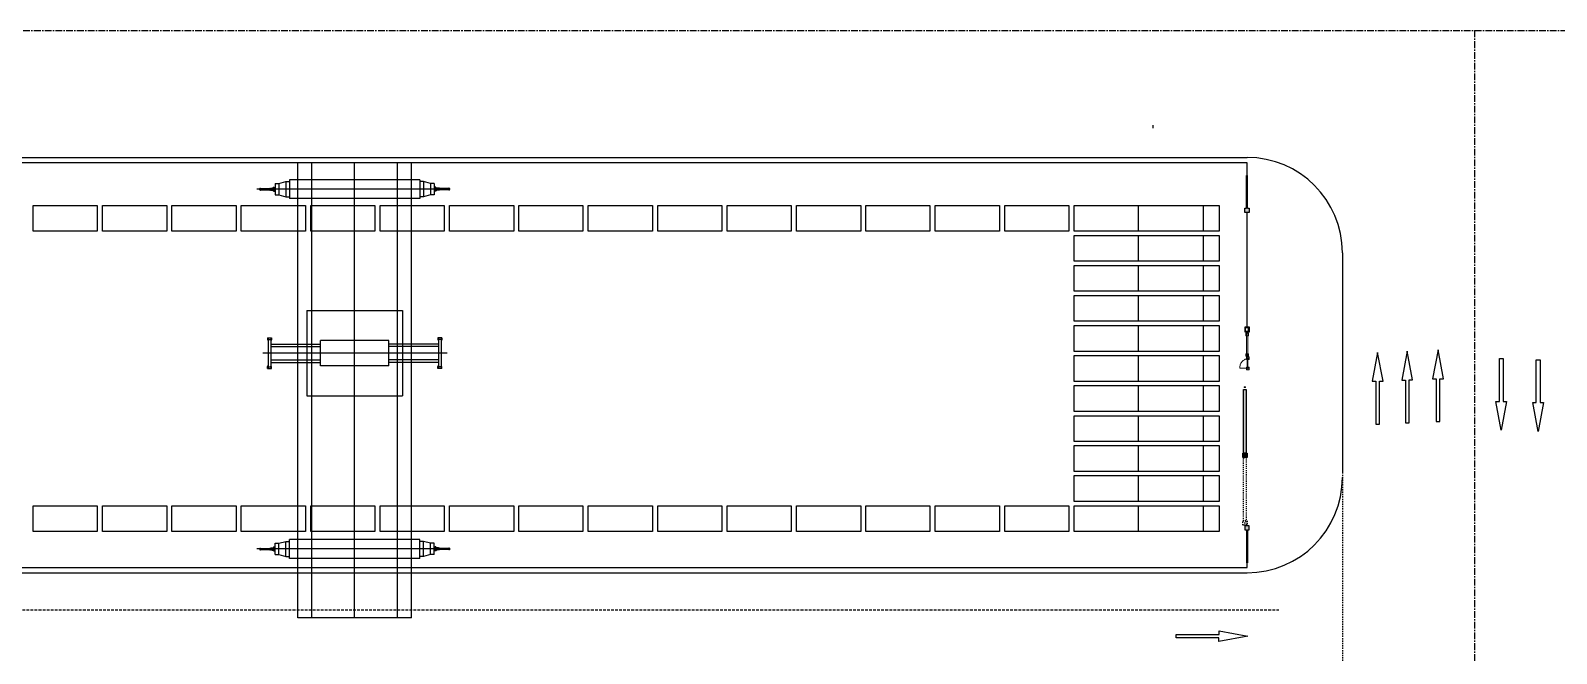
# Model space of a CAD drawing. Header units: millimetres. Extents: x -582 to 479, y -622 to 401.
# Drawn here: x -330.9 to -186.7, y 172.2 to 231.1 of the extents above; entities that cross this region are included whole.
import ezdxf

# ---------------------------------------------------------------- set-up
doc = ezdxf.new("R2010")
doc.units = ezdxf.units.MM
for name, pattern in [('CENTER', [50.8, 31.75, -6.35, 6.35, -6.35]), ('CONTINOUS', [0]), ('DASH', [0.35, 0.25, -0.1]), ('DASHED', [19.05, 12.7, -6.35]), ('HIDDEN2', [0.1875, 0.125, -0.0625])]:
    doc.linetypes.add(name, pattern=pattern)
for name, color, linetype in [('0001-佛渡-工艺-方案一-围网(内集卡一侧新增）', 40, 'Continuous'), ('0001-佛渡-工艺-方案一-设备', 40, 'Continuous'), ('0001-佛渡-平面-方案一 临时横二路', 6, 'Continuous'), ('0001-佛渡-平面-方案一道路中心线', 11, 'Continuous'), ('0001-佛渡-平面-方案一道路边界', 7, 'Continuous'), ('ECT', 1, 'Continuous'), ('ICT', 3, 'Continuous'), ('SLOT', 115, 'Continuous'), ('TX-箱区维修及人行门禁', 5, 'Continuous'), ('TX-道闸', 1, 'Continuous'), ('构造线', 131, 'Continuous')]:
    doc.layers.add(name, color=color, linetype=linetype)
doc.linetypes.add('FENCELINE2', pattern='A,0.25,-0.1,[132,ltypeshp.shx,S=0.1,R=0,X=-0.1,Y=0],-0.1,1', length=1.45)

# ---------------------------------------------------------------- blocks, each defined once
blk = doc.blocks.new('YC0')
at = {"color": 0, "extrusion": (0.019869, 1.67321e-06, 0.999803)}
for p, q in [((-509.5, -81.82, 0.11), (-509.5, -38.82, 0.11)), ((-498.76, -38.82, -0.11), (-509.5, -38.82, 0.11)), ((-508.19, -81.82, 0.08), (-508.19, -38.82, 0.08)), ((-504.13, -81.82, 0), (-504.13, -38.82, 0)), ((-500.07, -81.82, -0.08), (-500.07, -38.82, -0.08)), ((-498.76, -81.82, -0.11), (-498.76, -38.82, -0.11)), ((-495.11, -41.32, -0.18), (-513.38, -41.32, 0.18)), ((-513.13, -41.32, 0.18), (-513.06, -41.32, 0.18)), ((-513.08, -41.24, 0.18), (-513.07, -41.23, 0.18)), ((-513.08, -41.39, 0.18), (-513.08, -41.24, 0.18)), ((-513.08, -41.39, 0.18), (-513.07, -41.4, 0.18)), ((-513.07, -41.23, 0.18), (-513.04, -41.23, 0.18)), ((-513.07, -41.4, 0.18), (-513.07, -41.23, 0.18)), ((-513.07, -41.4, 0.18), (-513.04, -41.4, 0.18)), ((-513.04, -41.4, 0.18), (-513.04, -41.23, 0.18)), ((-513.04, -41.26, 0.18), (-512.06, -41.26, 0.16)), ((-513.04, -41.38, 0.18), (-512.06, -41.38, 0.16)), ((-512.14, -41.23, 0.16), (-512.1, -41.23, 0.16)), ((-512.14, -41.24, 0.16), (-512.14, -41.23, 0.16)), ((-512.14, -41.4, 0.16), (-512.14, -41.23, 0.16)), ((-512.14, -41.39, 0.16), (-512.14, -41.24, 0.16)), ((-512.14, -41.39, 0.16), (-512.14, -41.4, 0.16)), ((-512.14, -41.4, 0.16), (-512.1, -41.4, 0.16)), ((-512.1, -41.4, 0.16), (-512.1, -41.23, 0.16)), ((-512.06, -41.41, 0.16), (-512.06, -41.22, 0.16)), ((-511.92, -41.21, 0.15), (-511.81, -41.2, 0.15)), ((-511.92, -41.42, 0.15), (-511.92, -41.21, 0.15)), ((-511.92, -41.42, 0.15), (-511.81, -41.44, 0.15)), ((-511.84, -41.19, 0.15), (-511.76, -41.19, 0.15)), ((-511.84, -41.44, 0.15), (-511.76, -41.44, 0.15)), ((-511.83, -41.17, 0.15), (-511.83, -41.21, 0.15)), ((-511.81, -41.17, 0.15), (-511.83, -41.17, 0.15)), ((-511.81, -41.18, 0.15), (-511.83, -41.18, 0.15)), ((-511.81, -41.2, 0.15), (-511.83, -41.2, 0.15)), ((-511.81, -41.22, 0.15), (-511.83, -41.22, 0.15)), ((-511.81, -41.42, 0.15), (-511.83, -41.42, 0.15)), ((-511.83, -41.46, 0.15), (-511.83, -41.42, 0.15)), ((-511.81, -41.43, 0.15), (-511.83, -41.43, 0.15)), ((-511.83, -41.44, 0.15), (-511.75, -41.44, 0.15)), ((-511.81, -41.45, 0.15), (-511.83, -41.45, 0.15)), ((-511.81, -41.47, 0.15), (-511.83, -41.47, 0.15)), ((-511.81, -41.16, 0.15), (-511.81, -41.32, 0.15)), ((-511.81, -41.16, 0.15), (-511.79, -41.16, 0.15)), ((-511.81, -41.17, 0.15), (-511.81, -41.17, 0.15)), ((-511.81, -41.17, 0.15), (-511.81, -41.22, 0.15)), ((-511.81, -41.17, 0.15), (-511.81, -41.21, 0.15)), ((-511.81, -41.21, 0.15), (-511.81, -41.21, 0.15)), ((-511.81, -41.48, 0.15), (-511.81, -41.32, 0.15)), ((-511.81, -41.46, 0.15), (-511.81, -41.42, 0.15)), ((-511.81, -41.47, 0.15), (-511.81, -41.42, 0.15)), ((-511.81, -41.42, 0.15), (-511.81, -41.42, 0.15)), ((-511.81, -41.46, 0.15), (-511.81, -41.46, 0.15)), ((-511.81, -41.48, 0.15), (-511.79, -41.48, 0.15)), ((-511.79, -41.13, 0.15), (-511.75, -41.13, 0.15)), ((-511.79, -41.5, 0.15), (-511.79, -41.13, 0.15)), ((-511.79, -41.16, 0.15), (-511.79, -41.32, 0.15)), ((-511.79, -41.48, 0.15), (-511.79, -41.32, 0.15)), ((-511.79, -41.5, 0.15), (-511.75, -41.5, 0.15)), ((-511.75, -41.5, 0.15), (-511.75, -41.13, 0.15)), ((-511.65, -40.78, 0.15), (-511.29, -40.78, 0.14)), ((-511.65, -40.78, 0.15), (-511.65, -41.85, 0.15)), ((-511.29, -40.78, 0.14), (-510.63, -40.6, 0.13)), ((-511.29, -40.78, 0.14), (-511.29, -41.85, 0.14)), ((-510.63, -40.6, 0.13), (-510.28, -40.6, 0.12)), ((-510.63, -40.6, 0.13), (-510.63, -42.03, 0.13)), ((-497.98, -40.42, -0.12), (-510.28, -40.42, 0.12)), ((-510.28, -40.42, 0.12), (-510.28, -42.21, 0.12)), ((-497.98, -40.42, -0.12), (-497.98, -42.21, -0.12)), ((-497.63, -40.6, -0.13), (-497.98, -40.6, -0.12)), ((-496.97, -40.78, -0.14), (-497.63, -40.6, -0.13)), ((-497.63, -40.6, -0.13), (-497.63, -42.03, -0.13)), ((-496.61, -40.78, -0.15), (-496.97, -40.78, -0.14)), ((-496.97, -40.78, -0.14), (-496.97, -41.85, -0.14)), ((-496.61, -40.78, -0.15), (-496.61, -41.85, -0.15)), ((-496.47, -41.13, -0.15), (-496.51, -41.13, -0.15)), ((-496.51, -41.5, -0.15), (-496.51, -41.13, -0.15)), ((-496.43, -41.44, -0.15), (-496.51, -41.44, -0.15)), ((-496.47, -41.5, -0.15), (-496.51, -41.5, -0.15)), ((-496.42, -41.19, -0.15), (-496.5, -41.19, -0.15)), ((-496.42, -41.44, -0.15), (-496.5, -41.44, -0.15)), ((-496.47, -41.5, -0.15), (-496.47, -41.13, -0.15)), ((-496.47, -41.16, -0.15), (-496.47, -41.32, -0.15)), ((-496.45, -41.16, -0.15), (-496.47, -41.16, -0.15)), ((-496.47, -41.48, -0.15), (-496.47, -41.32, -0.15)), ((-496.45, -41.48, -0.15), (-496.47, -41.48, -0.15)), ((-496.45, -41.16, -0.15), (-496.45, -41.32, -0.15)), ((-496.45, -41.17, -0.15), (-496.45, -41.17, -0.15)), ((-496.45, -41.17, -0.15), (-496.45, -41.22, -0.15)), ((-496.45, -41.17, -0.15), (-496.43, -41.17, -0.15)), ((-496.45, -41.17, -0.15), (-496.45, -41.21, -0.15)), ((-496.45, -41.18, -0.15), (-496.43, -41.18, -0.15)), ((-496.45, -41.2, -0.15), (-496.43, -41.2, -0.15)), ((-496.34, -41.21, -0.15), (-496.45, -41.2, -0.15)), ((-496.45, -41.21, -0.15), (-496.45, -41.21, -0.15)), ((-496.45, -41.22, -0.15), (-496.43, -41.22, -0.15)), ((-496.45, -41.48, -0.15), (-496.45, -41.32, -0.15)), ((-496.45, -41.46, -0.15), (-496.45, -41.42, -0.15)), ((-496.45, -41.42, -0.15), (-496.43, -41.42, -0.15)), ((-496.45, -41.47, -0.15), (-496.45, -41.42, -0.15)), ((-496.45, -41.42, -0.15), (-496.45, -41.42, -0.15)), ((-496.34, -41.42, -0.15), (-496.45, -41.44, -0.15)), ((-496.45, -41.43, -0.15), (-496.43, -41.43, -0.15)), ((-496.45, -41.45, -0.15), (-496.43, -41.45, -0.15)), ((-496.45, -41.46, -0.15), (-496.45, -41.46, -0.15)), ((-496.45, -41.47, -0.15), (-496.43, -41.47, -0.15)), ((-496.43, -41.17, -0.15), (-496.43, -41.21, -0.15)), ((-496.43, -41.46, -0.15), (-496.43, -41.42, -0.15)), ((-496.34, -41.42, -0.15), (-496.34, -41.21, -0.15)), ((-496.2, -41.41, -0.16), (-496.2, -41.22, -0.16)), ((-495.22, -41.26, -0.18), (-496.2, -41.26, -0.16)), ((-495.22, -41.38, -0.18), (-496.2, -41.38, -0.16)), ((-496.16, -41.4, -0.16), (-496.16, -41.23, -0.16)), ((-496.12, -41.23, -0.16), (-496.16, -41.23, -0.16)), ((-496.12, -41.4, -0.16), (-496.16, -41.4, -0.16)), ((-496.12, -41.24, -0.16), (-496.12, -41.23, -0.16)), ((-496.12, -41.4, -0.16), (-496.12, -41.23, -0.16)), ((-496.12, -41.39, -0.16), (-496.12, -41.24, -0.16)), ((-496.12, -41.39, -0.16), (-496.12, -41.4, -0.16)), ((-495.22, -41.4, -0.18), (-495.22, -41.23, -0.18)), ((-495.19, -41.23, -0.18), (-495.22, -41.23, -0.18)), ((-495.19, -41.4, -0.18), (-495.22, -41.4, -0.18)), ((-495.18, -41.24, -0.18), (-495.19, -41.23, -0.18)), ((-495.19, -41.4, -0.18), (-495.19, -41.23, -0.18)), ((-495.18, -41.39, -0.18), (-495.19, -41.4, -0.18)), ((-495.18, -41.39, -0.18), (-495.18, -41.24, -0.18)), ((-511.65, -41.85, 0.15), (-511.29, -41.85, 0.14)), ((-511.29, -41.85, 0.14), (-510.63, -42.03, 0.13)), ((-510.63, -42.03, 0.13), (-510.28, -42.03, 0.12)), ((-497.98, -42.21, -0.12), (-510.28, -42.21, 0.12)), ((-497.63, -42.03, -0.13), (-497.98, -42.03, -0.12)), ((-496.97, -41.85, -0.14), (-497.63, -42.03, -0.13)), ((-496.61, -41.85, -0.15), (-496.97, -41.85, -0.14)), ((-508.65, -52.77, 0.09), (-508.65, -60.86, 0.09)), ((-508.65, -52.77, 0.09), (-499.61, -52.77, -0.09)), ((-499.61, -52.77, -0.09), (-499.61, -60.86, -0.09)), ((-512.36, -55.36, 0.16), (-512, -55.36, 0.16)), ((-512.36, -55.36, 0.16), (-512.36, -55.53, 0.16)), ((-512.36, -55.53, 0.16), (-512.31, -55.62, 0.16)), ((-512.31, -55.36, 0.16), (-512.31, -58.27, 0.16)), ((-512.31, -55.53, 0.16), (-512.05, -55.53, 0.16)), ((-512.05, -55.36, 0.16), (-512.05, -58.27, 0.16)), ((-512, -55.53, 0.16), (-512.05, -55.62, 0.16)), ((-512.05, -55.95, 0.16), (-507.35, -55.95, 0.06)), ((-512.05, -56.18, 0.16), (-507.35, -56.18, 0.06)), ((-512, -55.36, 0.16), (-512, -55.53, 0.16)), ((-507.35, -58.01, 0.06), (-507.35, -55.62, 0.06)), ((-500.91, -55.62, -0.06), (-507.35, -55.62, 0.06)), ((-500.91, -58.01, -0.06), (-500.91, -55.62, -0.06)), ((-496.21, -55.95, -0.16), (-500.91, -55.95, -0.06)), ((-496.21, -56.18, -0.16), (-500.91, -56.18, -0.06)), ((-495.9, -55.36, -0.16), (-496.26, -55.36, -0.16)), ((-496.26, -55.36, -0.16), (-496.26, -55.53, -0.16)), ((-496.26, -55.53, -0.16), (-496.21, -55.62, -0.16)), ((-496.21, -55.36, -0.16), (-496.21, -58.27, -0.16)), ((-495.95, -55.53, -0.16), (-496.21, -55.53, -0.16)), ((-495.95, -55.36, -0.16), (-495.95, -58.27, -0.16)), ((-495.9, -55.53, -0.16), (-495.95, -55.62, -0.16)), ((-495.9, -55.36, -0.16), (-495.9, -55.53, -0.16)), ((-495.39, -56.82, -0.17), (-512.8, -56.82, 0.17)), ((-512.05, -57.45, 0.16), (-507.35, -57.45, 0.06)), ((-499.18, -56.82, -0.1), (-509.08, -56.82, 0.1)), ((-496.21, -57.45, -0.16), (-500.91, -57.45, -0.06)), ((-512.36, -58.1, 0.16), (-512.31, -58.01, 0.16)), ((-512.36, -58.27, 0.16), (-512.36, -58.1, 0.16)), ((-512.36, -58.27, 0.16), (-512, -58.27, 0.16)), ((-512.31, -58.1, 0.16), (-512.05, -58.1, 0.16)), ((-512.05, -57.68, 0.16), (-507.35, -57.68, 0.06)), ((-512, -58.1, 0.16), (-512.05, -58.01, 0.16)), ((-512, -58.27, 0.16), (-512, -58.1, 0.16)), ((-500.91, -58.01, -0.06), (-507.35, -58.01, 0.06)), ((-496.21, -57.68, -0.16), (-500.91, -57.68, -0.06)), ((-496.26, -58.1, -0.16), (-496.21, -58.01, -0.16)), ((-496.26, -58.27, -0.16), (-496.26, -58.1, -0.16)), ((-495.9, -58.27, -0.16), (-496.26, -58.27, -0.16)), ((-495.95, -58.1, -0.16), (-496.21, -58.1, -0.16)), ((-495.9, -58.1, -0.16), (-495.95, -58.01, -0.16)), ((-495.9, -58.27, -0.16), (-495.9, -58.1, -0.16)), ((-508.65, -60.86, 0.09), (-499.61, -60.86, -0.09)), ((-511.65, -74.78, 0.15), (-511.29, -74.78, 0.14)), ((-511.65, -75.85, 0.15), (-511.65, -74.78, 0.15)), ((-511.29, -74.78, 0.14), (-510.63, -74.6, 0.13)), ((-511.29, -75.85, 0.14), (-511.29, -74.78, 0.14)), ((-510.63, -74.6, 0.13), (-510.28, -74.6, 0.12)), ((-510.63, -76.03, 0.13), (-510.63, -74.6, 0.13)), ((-497.98, -74.42, -0.12), (-510.28, -74.42, 0.12)), ((-510.28, -76.21, 0.12), (-510.28, -74.42, 0.12)), ((-497.98, -76.21, -0.12), (-497.98, -74.42, -0.12)), ((-497.63, -74.6, -0.13), (-497.98, -74.6, -0.12)), ((-496.97, -74.78, -0.14), (-497.63, -74.6, -0.13)), ((-497.63, -76.03, -0.13), (-497.63, -74.6, -0.13)), ((-496.61, -74.78, -0.15), (-496.97, -74.78, -0.14)), ((-496.97, -75.85, -0.14), (-496.97, -74.78, -0.14)), ((-496.61, -75.85, -0.15), (-496.61, -74.78, -0.15)), ((-495.11, -75.32, -0.18), (-513.38, -75.32, 0.18)), ((-513.13, -75.32, 0.18), (-513.06, -75.32, 0.18)), ((-513.08, -75.24, 0.18), (-513.07, -75.23, 0.18)), ((-513.08, -75.24, 0.18), (-513.08, -75.39, 0.18)), ((-513.08, -75.39, 0.18), (-513.07, -75.4, 0.18)), ((-513.07, -75.23, 0.18), (-513.04, -75.23, 0.18)), ((-513.07, -75.23, 0.18), (-513.07, -75.4, 0.18)), ((-513.07, -75.4, 0.18), (-513.04, -75.4, 0.18)), ((-513.04, -75.23, 0.18), (-513.04, -75.4, 0.18)), ((-513.04, -75.26, 0.18), (-512.06, -75.26, 0.16)), ((-513.04, -75.38, 0.18), (-512.06, -75.38, 0.16)), ((-512.14, -75.23, 0.16), (-512.1, -75.23, 0.16)), ((-512.14, -75.24, 0.16), (-512.14, -75.23, 0.16)), ((-512.14, -75.23, 0.16), (-512.14, -75.4, 0.16)), ((-512.14, -75.24, 0.16), (-512.14, -75.39, 0.16)), ((-512.14, -75.39, 0.16), (-512.14, -75.4, 0.16)), ((-512.14, -75.4, 0.16), (-512.1, -75.4, 0.16)), ((-512.1, -75.23, 0.16), (-512.1, -75.4, 0.16)), ((-512.06, -75.22, 0.16), (-512.06, -75.41, 0.16)), ((-511.92, -75.21, 0.15), (-511.81, -75.2, 0.15)), ((-511.92, -75.21, 0.15), (-511.92, -75.42, 0.15)), ((-511.92, -75.42, 0.15), (-511.81, -75.44, 0.15)), ((-511.84, -75.19, 0.15), (-511.76, -75.19, 0.15)), ((-511.84, -75.44, 0.15), (-511.76, -75.44, 0.15)), ((-511.81, -75.17, 0.15), (-511.83, -75.17, 0.15)), ((-511.83, -75.17, 0.15), (-511.83, -75.21, 0.15)), ((-511.81, -75.18, 0.15), (-511.83, -75.18, 0.15)), ((-511.83, -75.19, 0.15), (-511.75, -75.19, 0.15)), ((-511.81, -75.2, 0.15), (-511.83, -75.2, 0.15)), ((-511.81, -75.22, 0.15), (-511.83, -75.22, 0.15)), ((-511.83, -75.46, 0.15), (-511.83, -75.42, 0.15)), ((-511.81, -75.42, 0.15), (-511.83, -75.42, 0.15)), ((-511.81, -75.43, 0.15), (-511.83, -75.43, 0.15)), ((-511.81, -75.45, 0.15), (-511.83, -75.45, 0.15)), ((-511.81, -75.47, 0.15), (-511.83, -75.47, 0.15)), ((-511.81, -75.16, 0.15), (-511.79, -75.16, 0.15)), ((-511.81, -75.16, 0.15), (-511.81, -75.32, 0.15)), ((-511.81, -75.17, 0.15), (-511.81, -75.21, 0.15)), ((-511.81, -75.17, 0.15), (-511.81, -75.22, 0.15)), ((-511.81, -75.17, 0.15), (-511.81, -75.17, 0.15)), ((-511.81, -75.21, 0.15), (-511.81, -75.21, 0.15)), ((-511.81, -75.48, 0.15), (-511.81, -75.32, 0.15)), ((-511.81, -75.42, 0.15), (-511.81, -75.42, 0.15)), ((-511.81, -75.47, 0.15), (-511.81, -75.42, 0.15)), ((-511.81, -75.46, 0.15), (-511.81, -75.42, 0.15)), ((-511.81, -75.46, 0.15), (-511.81, -75.46, 0.15)), ((-511.81, -75.48, 0.15), (-511.79, -75.48, 0.15)), ((-511.79, -75.13, 0.15), (-511.75, -75.13, 0.15)), ((-511.79, -75.13, 0.15), (-511.79, -75.5, 0.15)), ((-511.79, -75.16, 0.15), (-511.79, -75.32, 0.15)), ((-511.79, -75.48, 0.15), (-511.79, -75.32, 0.15)), ((-511.79, -75.5, 0.15), (-511.75, -75.5, 0.15)), ((-511.75, -75.13, 0.15), (-511.75, -75.5, 0.15)), ((-511.65, -75.85, 0.15), (-511.29, -75.85, 0.14)), ((-511.29, -75.85, 0.14), (-510.63, -76.03, 0.13)), ((-510.63, -76.03, 0.13), (-510.28, -76.03, 0.12)), ((-497.98, -76.21, -0.12), (-510.28, -76.21, 0.12)), ((-497.63, -76.03, -0.13), (-497.98, -76.03, -0.12)), ((-496.97, -75.85, -0.14), (-497.63, -76.03, -0.13)), ((-496.61, -75.85, -0.15), (-496.97, -75.85, -0.14)), ((-496.47, -75.13, -0.15), (-496.51, -75.13, -0.15)), ((-496.51, -75.13, -0.15), (-496.51, -75.5, -0.15)), ((-496.43, -75.19, -0.15), (-496.51, -75.19, -0.15)), ((-496.47, -75.5, -0.15), (-496.51, -75.5, -0.15)), ((-496.42, -75.19, -0.15), (-496.5, -75.19, -0.15)), ((-496.42, -75.44, -0.15), (-496.5, -75.44, -0.15)), ((-496.47, -75.13, -0.15), (-496.47, -75.5, -0.15)), ((-496.45, -75.16, -0.15), (-496.47, -75.16, -0.15)), ((-496.47, -75.16, -0.15), (-496.47, -75.32, -0.15)), ((-496.47, -75.48, -0.15), (-496.47, -75.32, -0.15)), ((-496.45, -75.48, -0.15), (-496.47, -75.48, -0.15)), ((-496.45, -75.16, -0.15), (-496.45, -75.32, -0.15)), ((-496.45, -75.17, -0.15), (-496.45, -75.21, -0.15)), ((-496.45, -75.17, -0.15), (-496.43, -75.17, -0.15)), ((-496.45, -75.17, -0.15), (-496.45, -75.22, -0.15)), ((-496.45, -75.17, -0.15), (-496.45, -75.17, -0.15)), ((-496.45, -75.18, -0.15), (-496.43, -75.18, -0.15)), ((-496.45, -75.2, -0.15), (-496.43, -75.2, -0.15)), ((-496.34, -75.21, -0.15), (-496.45, -75.2, -0.15)), ((-496.45, -75.21, -0.15), (-496.45, -75.21, -0.15)), ((-496.45, -75.22, -0.15), (-496.43, -75.22, -0.15)), ((-496.45, -75.48, -0.15), (-496.45, -75.32, -0.15)), ((-496.45, -75.42, -0.15), (-496.45, -75.42, -0.15)), ((-496.45, -75.47, -0.15), (-496.45, -75.42, -0.15)), ((-496.45, -75.42, -0.15), (-496.43, -75.42, -0.15)), ((-496.45, -75.46, -0.15), (-496.45, -75.42, -0.15)), ((-496.34, -75.42, -0.15), (-496.45, -75.44, -0.15)), ((-496.45, -75.43, -0.15), (-496.43, -75.43, -0.15)), ((-496.45, -75.45, -0.15), (-496.43, -75.45, -0.15)), ((-496.45, -75.46, -0.15), (-496.45, -75.46, -0.15)), ((-496.45, -75.47, -0.15), (-496.43, -75.47, -0.15)), ((-496.43, -75.17, -0.15), (-496.43, -75.21, -0.15)), ((-496.43, -75.46, -0.15), (-496.43, -75.42, -0.15)), ((-496.34, -75.21, -0.15), (-496.34, -75.42, -0.15)), ((-496.2, -75.22, -0.16), (-496.2, -75.41, -0.16)), ((-495.22, -75.26, -0.18), (-496.2, -75.26, -0.16)), ((-495.22, -75.38, -0.18), (-496.2, -75.38, -0.16)), ((-496.16, -75.23, -0.16), (-496.16, -75.4, -0.16)), ((-496.12, -75.23, -0.16), (-496.16, -75.23, -0.16)), ((-496.12, -75.4, -0.16), (-496.16, -75.4, -0.16)), ((-496.12, -75.24, -0.16), (-496.12, -75.23, -0.16)), ((-496.12, -75.23, -0.16), (-496.12, -75.4, -0.16)), ((-496.12, -75.24, -0.16), (-496.12, -75.39, -0.16)), ((-496.12, -75.39, -0.16), (-496.12, -75.4, -0.16)), ((-495.22, -75.23, -0.18), (-495.22, -75.4, -0.18)), ((-495.19, -75.23, -0.18), (-495.22, -75.23, -0.18)), ((-495.19, -75.4, -0.18), (-495.22, -75.4, -0.18)), ((-495.18, -75.24, -0.18), (-495.19, -75.23, -0.18)), ((-495.19, -75.23, -0.18), (-495.19, -75.4, -0.18)), ((-495.18, -75.39, -0.18), (-495.19, -75.4, -0.18)), ((-495.18, -75.24, -0.18), (-495.18, -75.39, -0.18)), ((-498.76, -81.82, -0.11), (-509.5, -81.82, 0.11))]:
    blk.add_line(p, q, dxfattribs=at)
at = {"color": 0, "linetype": 'ByBlock', "extrusion": (0.019869, 1.67321e-06, 0.999803)}
for p, q in [((-512.06, -41.22, 0.16), (-511.92, -41.22, 0.15)), ((-512.06, -41.41, 0.16), (-511.92, -41.41, 0.15)), ((-496.2, -41.22, -0.16), (-496.34, -41.22, -0.15)), ((-496.2, -41.41, -0.16), (-496.34, -41.41, -0.15)), ((-512.06, -75.22, 0.16), (-511.92, -75.22, 0.15)), ((-512.06, -75.41, 0.16), (-511.92, -75.41, 0.15)), ((-496.2, -75.22, -0.16), (-496.34, -75.22, -0.15)), ((-496.2, -75.41, -0.16), (-496.34, -75.41, -0.15))]:
    blk.add_line(p, q, dxfattribs=at)
at = {"color": 0, "linetype": 'Continuous', "extrusion": (0.019869, 1.67321e-06, 0.999803)}
for p, q in [((-511.75, -41.14, 0.15), (-511.64, -41.14, 0.15)), ((-511.75, -41.16, 0.15), (-511.64, -41.16, 0.15)), ((-511.75, -41.48, 0.15), (-511.64, -41.48, 0.15)), ((-511.75, -41.5, 0.15), (-511.64, -41.5, 0.15)), ((-496.51, -41.14, -0.15), (-496.62, -41.14, -0.15)), ((-496.51, -41.16, -0.15), (-496.62, -41.16, -0.15)), ((-496.51, -41.48, -0.15), (-496.62, -41.48, -0.15)), ((-496.51, -41.5, -0.15), (-496.62, -41.5, -0.15)), ((-511.75, -75.14, 0.15), (-511.64, -75.14, 0.15)), ((-511.75, -75.16, 0.15), (-511.64, -75.16, 0.15)), ((-511.75, -75.48, 0.15), (-511.64, -75.48, 0.15)), ((-511.75, -75.5, 0.15), (-511.64, -75.5, 0.15)), ((-496.51, -75.14, -0.15), (-496.62, -75.14, -0.15)), ((-496.51, -75.16, -0.15), (-496.62, -75.16, -0.15)), ((-496.51, -75.48, -0.15), (-496.62, -75.48, -0.15)), ((-496.51, -75.5, -0.15), (-496.62, -75.5, -0.15))]:
    blk.add_line(p, q, dxfattribs=at)
at = {"color": 0, "extrusion": (-0.019869, -1.67321e-06, -0.999803)}
for centre, major_axis, start_param, end_param in [((-511.82, -41.17, 0.15), (-0.00843, -0.00844, 0.00017), 0.2618, 1.308997), ((-511.79, -41.19, 0.15), (-0.032, 0.032, 0.0006), -1.051761, -0.519035), ((-511.82, -41.21, 0.15), (-0.00843, 0.00844, 0.00017), -1.308997, -0.261799), ((-511.82, -41.42, 0.15), (-0.00843, 0.00844, 0.00017), -1.308997, -0.261799), ((-511.79, -41.44, 0.15), (-0.032, 0.032, 0.0006), -1.051761, -0.519035), ((-511.82, -41.46, 0.15), (-0.00843, 0.00844, 0.00017), -1.308997, -0.261799), ((-496.44, -41.17, -0.15), (-0.00843, 0.00844, 0.00017), 1.832596, 2.879794), ((-496.48, -41.19, -0.15), (-0.032, -0.032, 0.0006), 3.660628, 4.193354), ((-496.44, -41.21, -0.15), (-0.00843, 0.00844, 0.00017), 1.832596, 2.879793), ((-496.44, -41.42, -0.15), (-0.00843, -0.00844, 0.00017), 3.403392, 4.45059), ((-496.48, -41.44, -0.15), (-0.032, -0.032, 0.0006), 3.660628, 4.193354), ((-496.44, -41.46, -0.15), (-0.00843, 0.00844, 0.00017), 1.832596, 2.879794), ((-511.82, -75.17, 0.15), (-0.00843, 0.00844, 0.00017), -1.308997, -0.261799), ((-511.79, -75.19, 0.15), (-0.032, 0.032, 0.0006), -1.051761, -0.519035), ((-511.82, -75.21, 0.15), (-0.00843, 0.00844, 0.00017), -1.308997, -0.261799), ((-511.82, -75.42, 0.15), (-0.00843, 0.00844, 0.00017), -1.308997, -0.261799), ((-511.79, -75.44, 0.15), (-0.032, 0.032, 0.0006), -1.051761, -0.519035), ((-511.82, -75.46, 0.15), (-0.00843, 0.00844, 0.00017), -1.308997, -0.261799), ((-496.44, -75.17, -0.15), (-0.00843, 0.00844, 0.00017), 1.832596, 2.879793), ((-496.48, -75.19, -0.15), (-0.032, -0.032, 0.0006), 3.660628, 4.193354), ((-496.44, -75.21, -0.15), (-0.00843, -0.00844, 0.00017), 3.403392, 4.45059), ((-496.44, -75.42, -0.15), (-0.00843, 0.00844, 0.00017), 1.832596, 2.879793), ((-496.48, -75.44, -0.15), (-0.032, -0.032, 0.0006), 3.660628, 4.193354), ((-496.44, -75.46, -0.15), (-0.00843, 0.00844, 0.00017), 1.832596, 2.879793)]:
    blk.add_ellipse(centre, major_axis=major_axis, ratio=1, start_param=start_param, end_param=end_param, dxfattribs=at)
blk = doc.blocks.new('道闸')
at = {"linetype": 'CONTINOUS'}
blk.add_hatch(color=8, dxfattribs=at).paths.add_polyline_path([(-0.02, 3.19), (0.13, 3.19), (0.13, 0.09), (0.23, 0.09), (0.23, 3.19), (0.38, 3.19), (0.38, 3.59), (-0.02, 3.59)])
at = {"color": 8}
for p, q in [((0.13, 3.19), (0.13, 0.09)), ((0.23, 3.19), (0.23, 0.09)), ((0.23, 0.09), (0.13, 0.09))]:
    blk.add_line(p, q, dxfattribs=at)
for points in [[(-0.02, 3.59), (0.38, 3.59), (0.38, 3.19), (0.23, 3.19)], [(0.13, 3.19), (-0.02, 3.19), (-0.02, 3.59)]]:
    blk.add_lwpolyline(points, dxfattribs=at)
blk = doc.blocks.new('双侧道闸01')
h = blk.add_hatch(color=8)
h.dxf.hatch_style = 1
h.paths.add_polyline_path([(0.04, 15.06), (0.04, 9.06), (-0.21, 9.06), (-0.21, 15.06)])
h = blk.add_hatch(color=8)
h.dxf.hatch_style = 1
h.paths.add_polyline_path([(-0.28, 9.06), (0.12, 9.06), (0.12, 8.66), (-0.28, 8.66)])
at = {"color": 8, "linetype": 'Continuous', "lineweight": 25}
for p, q in [((0.24, 20.92), (-0.02, 20.92)), ((-0.02, 20.92), (-0.02, 20.92)), ((-0.02, 20.54), (-0.02, 20.92)), ((0.26, 20.54), (-0.02, 20.54)), ((-0.02, 20.54), (-0.02, 20.54)), ((0.03, 20.92), (0.03, 20.94)), ((0.03, 20.94), (0.16, 20.94)), ((0.03, 20.52), (0.03, 20.54)), ((0.16, 20.52), (0.03, 20.52)), ((0.16, 20.94), (0.16, 20.92)), ((0.16, 20.54), (0.16, 20.52)), ((0.26, 20.92), (0.24, 20.92)), ((0.26, 20.92), (0.26, 20.92)), ((0.26, 20.54), (0.26, 20.92))]:
    blk.add_line(p, q, dxfattribs=at)
at = {"color": 8}
for p, q in [((-0.28, 8.66), (0.12, 9.06)), ((0.12, 8.66), (-0.28, 9.06))]:
    blk.add_line(p, q, dxfattribs=at)
at = {"color": 8, "linetype": 'DASH', "ltscale": 0.1}
for p, q in [((-0.28, 2.26), (0.12, 2.66)), ((-0.28, 2.66), (0.12, 2.26))]:
    blk.add_line(p, q, dxfattribs=at)
at = {"color": 8}
for points in [[(-0.08, 20.49), (-0.08, 20.99), (0.32, 20.99), (0.32, 20.49)], [(0.04, 15.06), (0.04, 9.06), (-0.21, 9.06), (-0.21, 15.06)], [(-0.28, 9.06), (0.12, 9.06), (0.12, 8.66), (-0.28, 8.66)]]:
    blk.add_lwpolyline(points, close=True, dxfattribs=at)
at = {"color": 8, "lineweight": 15}
for points in [[(0.25, 20.14), (0.25, 20.39), (0, 20.39), (0, 20.14)], [(0.05, 18.21), (0.05, 20.39), (0.2, 20.39), (0.2, 18.21)], [(0.25, 18.21), (0.25, 18.46), (0, 18.46), (0, 18.21)], [(0.32, 17.9), (0.32, 18.15), (0.07, 18.15), (0.07, 17.9)], [(0.32, 17.9), (0.32, 18.15), (0.07, 18.15), (0.07, 17.9)], [(0.08, 18.41), (0.17, 18.41), (0.17, 18.25), (0.08, 18.25)], [(0.32, 17.18), (0.32, 16.93), (0.07, 16.93), (0.07, 17.18)], [(0.32, 17.18), (0.32, 16.93), (0.07, 16.93), (0.07, 17.18)], [(-0.17, 15.26), (-0.17, 15.34), (-0.02, 15.34), (-0.02, 15.26)]]:
    blk.add_lwpolyline(points, close=True, dxfattribs=at)
at = {"color": 8, "linetype": 'HIDDEN2', "lineweight": 15, "ltscale": 20}
blk.add_lwpolyline([(0.16, 17.09), (0.16, 17.1), (-0.58, 17.1), (-0.58, 17.09)], close=True, dxfattribs=at)
at = {"color": 8, "linetype": 'DASH', "ltscale": 0.1}
for points in [[(0.04, 8.66), (0.04, 2.66), (-0.21, 2.66), (-0.21, 8.66)], [(-0.28, 2.66), (0.12, 2.66), (0.12, 2.26), (-0.28, 2.26)]]:
    blk.add_lwpolyline(points, close=True, dxfattribs=at)
at = {"color": 8, "linetype": 'HIDDEN2', "lineweight": 15, "ltscale": 20}
blk.add_arc((0.27, 17.15), 0.844, 96.7046, 183.5614, dxfattribs=at)
at = {"layer": '构造线', "color": 8, "lineweight": 9}
for p, q in [((0.12, 17.13), (0.12, 17.98)), ((0.12, 17.13), (0.12, 17.98)), ((0.18, 17.13), (0.18, 17.98)), ((0.18, 17.13), (0.18, 17.98))]:
    blk.add_line(p, q, dxfattribs=at)
for points in [[(0.12, 18), (0.12, 18.13, -0.414214), (0.13, 18.14), (0.26, 18.14, -0.414214), (0.27, 18.13), (0.27, 18, -0.414214), (0.26, 17.99), (0.13, 17.99, -0.414214)], [(0.12, 18), (0.12, 18.13, -0.414214), (0.13, 18.14), (0.26, 18.14, -0.414214), (0.27, 18.13), (0.27, 18, -0.414214), (0.26, 17.99), (0.13, 17.99, -0.414214)], [(0.12, 17.08), (0.12, 16.95, 0.414214), (0.13, 16.94), (0.26, 16.94, 0.414214), (0.27, 16.95), (0.27, 17.08, 0.414214), (0.26, 17.09), (0.13, 17.09, 0.414214)], [(0.12, 17.08), (0.12, 16.95, 0.414214), (0.13, 16.94), (0.26, 16.94, 0.414214), (0.27, 16.95), (0.27, 17.08, 0.414214), (0.26, 17.09), (0.13, 17.09, 0.414214)]]:
    blk.add_lwpolyline(points, format="xyb", close=True, dxfattribs=at)
for points in [[(0.12, 17.98), (0.12, 17.93), (0.18, 17.93), (0.18, 17.98)], [(0.12, 17.98), (0.12, 17.93), (0.18, 17.93), (0.18, 17.98)], [(0.12, 17.19), (0.12, 17.13), (0.18, 17.13), (0.18, 17.19)], [(0.12, 17.19), (0.12, 17.13), (0.18, 17.13), (0.18, 17.19)]]:
    blk.add_lwpolyline(points, close=True, dxfattribs=at)
at = {"layer": 'TX-道闸', "color": 8, "linetype": 'ByBlock', "rotation": 179.9999150072093}
blk.add_blockref('道闸', (0.29, 35.39), dxfattribs=at)
at = {"layer": 'TX-道闸', "color": 8, "linetype": 'ByBlock', "xscale": -1, "rotation": 8.49639336348e-05}
blk.add_blockref('道闸', (0.29, -1.39), dxfattribs=at)

msp = doc.modelspace()

# ---------------------------------------------------------------- linework, layer by layer
at = {"layer": '0001-佛渡-工艺-方案一-围网(内集卡一侧新增）', "linetype": 'FENCELINE2', "ltscale": 0.25}
for points in [[(-215.93, 217.35), (-215.93, 218.55), (-433.43, 218.55)], [(-215.93, 203.04), (-215.93, 213.85)], [(-418.33, 180.3), (-215.93, 180.3), (-215.93, 180.75)]]:
    msp.add_lwpolyline(points, dxfattribs=at)
at = {"layer": '0001-佛渡-平面-方案一 临时横二路', "color": 11, "linetype": 'CENTER', "ltscale": 0.02}
msp.add_line((-194.43, 231.05), (-194.43, -41.7), dxfattribs=at)
at = {"layer": '0001-佛渡-平面-方案一道路中心线', "color": 11, "linetype": 'DASHED', "ltscale": 0.02}
msp.add_line((-436.43, 176.3), (-212.93, 176.3), dxfattribs=at)
at = {"layer": '0001-佛渡-平面-方案一道路边界', "color": 11, "linetype": 'CENTER', "ltscale": 0.02}
msp.add_line((-448.43, 231.05), (449.54, 231.05), dxfattribs=at)
at = {"layer": '0001-佛渡-平面-方案一道路边界', "color": 7}
for p, q in [((-433.43, 219.05), (-215.93, 219.05)), ((-433.43, 179.8), (-215.93, 179.8))]:
    msp.add_line(p, q, dxfattribs=at)
at = {"layer": '0001-佛渡-平面-方案一道路边界'}
msp.add_line((-206.93, 210.05), (-206.93, 189.3), dxfattribs=at)
at = {"layer": '0001-佛渡-平面-方案一道路边界', "color": 7, "linetype": 'DASHED', "ltscale": 0.01}
msp.add_line((-206.93, 189.3), (-206.93, 157.3), dxfattribs=at)
at = {"layer": '0001-佛渡-平面-方案一道路边界'}
for centre, start, end in [((-215.93, 210.05), 0, 90), ((-215.93, 188.8), 270, 0)]:
    msp.add_arc(centre, 9, start, end, dxfattribs=at)
at = {"layer": 'ECT', "color": 1}
msp.add_lwpolyline([(-224.81, 221.81), (-224.81, 222.11)], dxfattribs=at)
at = {"layer": 'ICT', "color": 3}
for points in [[(-203.42, 193.86), (-203.42, 197.91), (-203.08, 197.91), (-203.6, 200.63), (-204.11, 197.9), (-203.77, 197.9), (-203.77, 193.86), (-203.42, 193.86)], [(-200.63, 193.98), (-200.63, 198.03), (-200.29, 198.03), (-200.81, 200.75), (-201.31, 198.02), (-200.97, 198.02), (-200.97, 193.98), (-200.63, 193.98)], [(-197.71, 194.1), (-197.71, 198.14), (-197.38, 198.14), (-197.89, 200.87), (-198.4, 198.13), (-198.06, 198.13), (-198.06, 194.1), (-197.71, 194.1)], [(-191.74, 200.04), (-191.74, 195.99), (-191.41, 195.99), (-191.92, 193.27), (-192.43, 196), (-192.09, 196), (-192.09, 200.04), (-191.74, 200.04)], [(-188.25, 199.92), (-188.25, 195.88), (-187.91, 195.88), (-188.43, 193.16), (-188.94, 195.89), (-188.6, 195.89), (-188.6, 199.92), (-188.25, 199.92)], [(-222.62, 173.98), (-218.58, 173.98), (-218.58, 174.32), (-215.85, 173.8), (-218.59, 173.3), (-218.59, 173.64), (-222.62, 173.64), (-222.62, 173.98)]]:
    msp.add_lwpolyline(points, dxfattribs=at)
at = {"layer": 'SLOT'}
for points in [[(-330.65, 214.52), (-324.59, 214.52), (-324.59, 212.08), (-330.65, 212.08)], [(-324.09, 214.52), (-318.03, 214.52), (-318.03, 212.08), (-324.09, 212.08)], [(-317.53, 214.52), (-311.48, 214.52), (-311.48, 212.08), (-317.53, 212.08)], [(-310.98, 214.52), (-304.92, 214.52), (-304.92, 212.08), (-310.98, 212.08)], [(-304.42, 214.52), (-298.36, 214.52), (-298.36, 212.08), (-304.42, 212.08)], [(-297.86, 214.52), (-291.8, 214.52), (-291.8, 212.08), (-297.86, 212.08)], [(-291.3, 214.52), (-285.24, 214.52), (-285.24, 212.08), (-291.3, 212.08)], [(-284.74, 214.52), (-278.69, 214.52), (-278.69, 212.08), (-284.74, 212.08)], [(-278.19, 214.52), (-272.13, 214.52), (-272.13, 212.08), (-278.19, 212.08)], [(-271.63, 214.52), (-265.57, 214.52), (-265.57, 212.08), (-271.63, 212.08)], [(-265.07, 214.52), (-259.01, 214.52), (-259.01, 212.08), (-265.07, 212.08)], [(-258.51, 214.52), (-252.45, 214.52), (-252.45, 212.08), (-258.51, 212.08)], [(-251.95, 214.52), (-245.9, 214.52), (-245.9, 212.08), (-251.95, 212.08)], [(-245.4, 214.52), (-239.34, 214.52), (-239.34, 212.08), (-245.4, 212.08)], [(-238.84, 214.52), (-232.78, 214.52), (-232.78, 212.08), (-238.84, 212.08)], [(-232.28, 214.52), (-226.22, 214.52), (-226.22, 212.08), (-232.28, 212.08)], [(-232.28, 214.52), (-220.09, 214.52), (-220.09, 212.08), (-232.28, 212.08)], [(-232.28, 214.52), (-218.56, 214.52), (-218.56, 212.08), (-232.28, 212.08)], [(-232.28, 211.68), (-218.56, 211.68), (-218.56, 209.24), (-232.28, 209.24)], [(-232.28, 211.68), (-220.09, 211.68), (-220.09, 209.24), (-232.28, 209.24)], [(-232.28, 211.68), (-226.22, 211.68), (-226.22, 209.24), (-232.28, 209.24)], [(-232.28, 208.84), (-226.22, 208.84), (-226.22, 206.41), (-232.28, 206.41)], [(-232.28, 208.84), (-220.09, 208.84), (-220.09, 206.41), (-232.28, 206.41)], [(-232.28, 208.84), (-218.56, 208.84), (-218.56, 206.41), (-232.28, 206.41)], [(-232.28, 206.01), (-218.56, 206.01), (-218.56, 203.57), (-232.28, 203.57)], [(-232.28, 206.01), (-220.09, 206.01), (-220.09, 203.57), (-232.28, 203.57)], [(-232.28, 206.01), (-226.22, 206.01), (-226.22, 203.57), (-232.28, 203.57)], [(-232.28, 203.17), (-226.22, 203.17), (-226.22, 200.73), (-232.28, 200.73)], [(-232.28, 203.17), (-220.09, 203.17), (-220.09, 200.73), (-232.28, 200.73)], [(-232.28, 203.17), (-218.56, 203.17), (-218.56, 200.73), (-232.28, 200.73)], [(-232.28, 200.33), (-218.56, 200.33), (-218.56, 197.89), (-232.28, 197.89)], [(-232.28, 200.33), (-220.09, 200.33), (-220.09, 197.89), (-232.28, 197.89)], [(-232.28, 200.33), (-226.22, 200.33), (-226.22, 197.89), (-232.28, 197.89)], [(-232.28, 197.49), (-226.22, 197.49), (-226.22, 195.05), (-232.28, 195.05)], [(-232.28, 197.49), (-220.09, 197.49), (-220.09, 195.05), (-232.28, 195.05)], [(-232.28, 197.49), (-218.56, 197.49), (-218.56, 195.05), (-232.28, 195.05)], [(-232.28, 194.65), (-218.56, 194.65), (-218.56, 192.22), (-232.28, 192.22)], [(-232.28, 194.65), (-220.09, 194.65), (-220.09, 192.22), (-232.28, 192.22)], [(-232.28, 194.65), (-226.22, 194.65), (-226.22, 192.22), (-232.28, 192.22)], [(-232.28, 191.82), (-226.22, 191.82), (-226.22, 189.38), (-232.28, 189.38)], [(-232.28, 191.82), (-220.09, 191.82), (-220.09, 189.38), (-232.28, 189.38)], [(-232.28, 191.82), (-218.56, 191.82), (-218.56, 189.38), (-232.28, 189.38)], [(-232.28, 188.98), (-218.56, 188.98), (-218.56, 186.54), (-232.28, 186.54)], [(-232.28, 188.98), (-220.09, 188.98), (-220.09, 186.54), (-232.28, 186.54)], [(-232.28, 188.98), (-226.22, 188.98), (-226.22, 186.54), (-232.28, 186.54)], [(-330.65, 186.14), (-324.59, 186.14), (-324.59, 183.7), (-330.65, 183.7)], [(-324.09, 186.14), (-318.03, 186.14), (-318.03, 183.7), (-324.09, 183.7)], [(-317.53, 186.14), (-311.48, 186.14), (-311.48, 183.7), (-317.53, 183.7)], [(-310.98, 186.14), (-304.92, 186.14), (-304.92, 183.7), (-310.98, 183.7)], [(-304.42, 186.14), (-298.36, 186.14), (-298.36, 183.7), (-304.42, 183.7)], [(-297.86, 186.14), (-291.8, 186.14), (-291.8, 183.7), (-297.86, 183.7)], [(-291.3, 186.14), (-285.24, 186.14), (-285.24, 183.7), (-291.3, 183.7)], [(-284.74, 186.14), (-278.69, 186.14), (-278.69, 183.7), (-284.74, 183.7)], [(-278.19, 186.14), (-272.13, 186.14), (-272.13, 183.7), (-278.19, 183.7)], [(-271.63, 186.14), (-265.57, 186.14), (-265.57, 183.7), (-271.63, 183.7)], [(-265.07, 186.14), (-259.01, 186.14), (-259.01, 183.7), (-265.07, 183.7)], [(-258.51, 186.14), (-252.45, 186.14), (-252.45, 183.7), (-258.51, 183.7)], [(-251.95, 186.14), (-245.9, 186.14), (-245.9, 183.7), (-251.95, 183.7)], [(-245.4, 186.14), (-239.34, 186.14), (-239.34, 183.7), (-245.4, 183.7)], [(-238.84, 186.14), (-232.78, 186.14), (-232.78, 183.7), (-238.84, 183.7)], [(-232.28, 186.14), (-226.22, 186.14), (-226.22, 183.7), (-232.28, 183.7)], [(-232.28, 186.14), (-220.09, 186.14), (-220.09, 183.7), (-232.28, 183.7)], [(-232.28, 186.14), (-218.56, 186.14), (-218.56, 183.7), (-232.28, 183.7)]]:
    msp.add_lwpolyline(points, close=True, dxfattribs=at)

# ---------------------------------------------------------------- block references
at = {"layer": '0001-佛渡-工艺-方案一-设备', "rotation": 359.9999996083754}
msp.add_blockref('YC0', (203.86, 257.37, 0), dxfattribs=at)
at = {"layer": 'TX-箱区维修及人行门禁', "rotation": 359.9999987970886}
msp.add_blockref('双侧道闸01', (-216.05, 182.05), dxfattribs=at)

doc.saveas('drawing.dxf')
